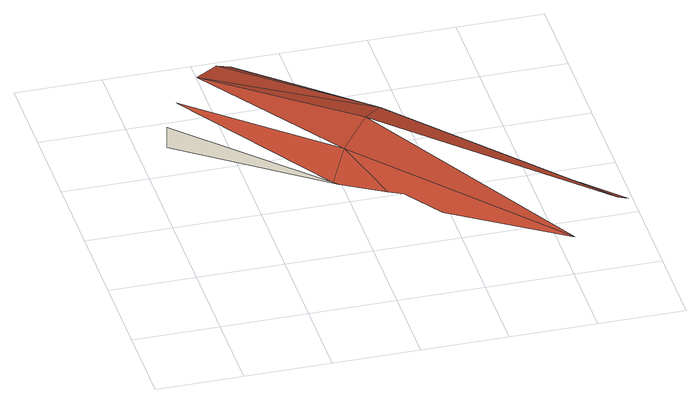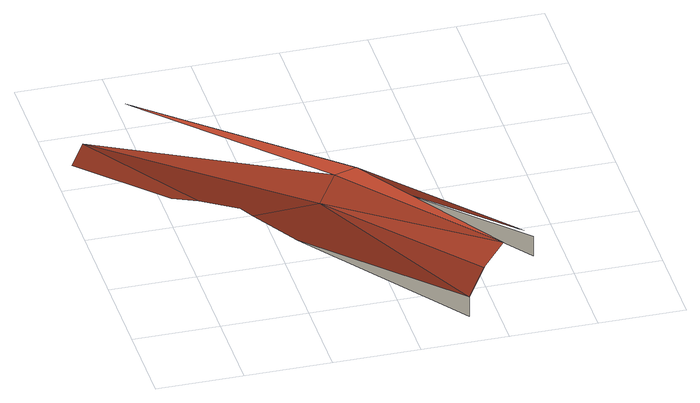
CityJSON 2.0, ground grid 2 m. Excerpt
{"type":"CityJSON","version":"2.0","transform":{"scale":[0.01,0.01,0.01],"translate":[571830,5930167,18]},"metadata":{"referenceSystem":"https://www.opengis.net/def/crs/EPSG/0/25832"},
"CityObjects":{
"building1":{"type":"Building","attributes":{"Grundfläche 2D":"24363.845426","Grundhöhe NN":"5.239"},"geometry":[{"type":"MultiSurface","lod":"3","boundaries":[[[0,1,2,3]],[[0,4,5]],[[4,6,7]],[[8,9,7]],[[10,9,11]],[[6,8,7]],[[4,0,3,12]],[[13,14,11]],[[11,9,8]],[[15,6,4]],[[15,4,12,16,17]],[[11,8,18,13]],[[19,8,6]],[[18,8,19,20,21]],[[22,20,19,23]]],"semantics":{"surfaces":[{"type":"WallSurface"},{"type":"RoofSurface"}],"values":[0,1,1,1,1,1,1,0,1,1,1,1,1,1,1]}}]}
},
"vertices":[
[363,408,152],[68,708,152],[68,708,100],[374,397,152],[396,439,215],[97,738,192],[461,501,247],[159,798,210],[512,564,222],[219,856,192],[218,857,192],[264,901,152],[464,320,166],[569,591,152],[264,901,100],[807,22,182],[495,296,171],[562,221,160],[645,496,167],[938,150,182],[742,399,160],[666,466,171],[794,362,152],[971,182,152]
]}
